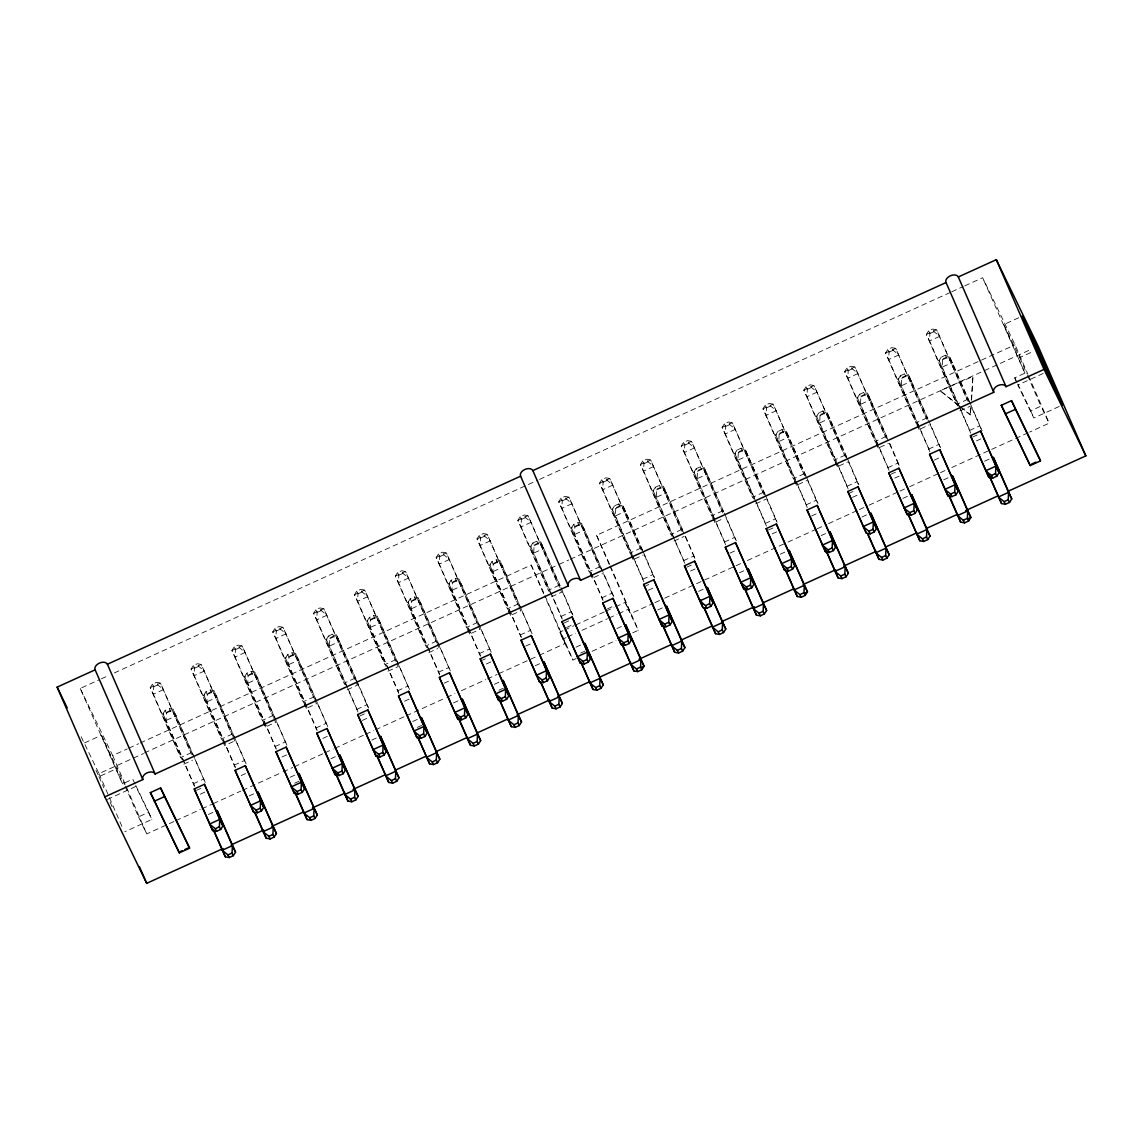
<?xml version="1.0" encoding="UTF-8"?>
<svg xmlns="http://www.w3.org/2000/svg" width="1143" height="1143" viewBox="0 0 1143 1143"><rect width="100%" height="100%" fill="white"/><g stroke="black" fill="none" stroke-linecap="round" stroke-linejoin="round"><path stroke-width="0.75" stroke-dasharray="5 3.75" d="M191.867 754.623L160.42 683.028L156.548 682.314L152.462 684.171L153.719 686.8L153.376 694.23L181.666 759.266M205.254 782.455L173.107 709.231L169.221 708.517L165.135 710.375L166.392 713.003L166.064 720.433L194.339 785.47M232.729 736.021L201.282 664.44L197.396 663.726L193.31 665.583L194.581 668.198L194.239 675.627L222.514 740.678M246.102 763.853L213.955 690.643L210.069 689.929L205.983 691.786L207.254 694.401L206.912 701.845L235.187 766.882M273.577 717.433L242.13 645.838L238.244 645.123L234.158 646.995L235.429 649.61L235.087 657.039L265.49 726.962L275.692 722.305L273.791 718.375M286.964 745.265L254.803 672.041L250.917 671.327L246.831 673.198L248.102 675.813L247.76 683.243L276.034 748.279M314.425 698.844L282.978 627.25L279.092 626.535L275.006 628.393L276.277 631.022L275.934 638.451L306.338 708.36L316.554 703.717L314.639 699.787M327.812 726.662L295.651 653.453L291.765 652.739L287.679 654.596L288.95 657.225L288.608 664.654L316.882 729.691M355.273 680.242L323.826 608.662L319.94 607.947L315.854 609.805L317.125 612.419L316.782 619.849L345.057 684.9M355.93 678.813L336.499 634.865L332.613 634.151L328.541 636.008L329.798 638.623L329.455 646.066L357.745 711.103M396.121 661.654L364.674 590.059L360.788 589.345L356.716 591.202L357.973 593.831L357.63 601.261L385.92 666.298M409.508 689.486L377.361 616.263L373.475 615.548L369.389 617.42L370.646 620.035L370.318 627.464L398.593 692.501M436.983 643.066L405.536 571.471L401.65 570.757L397.564 572.614L398.821 575.243L398.493 582.673L426.768 647.71M450.356 670.884L418.209 597.675L414.323 596.96L410.237 598.818L411.509 601.447L411.166 608.876L439.441 673.913M477.831 624.464L446.384 552.883L442.498 552.169L438.412 554.026L439.684 556.641L439.341 564.071L469.744 633.994L479.946 629.35L478.045 625.421M491.219 652.296L459.057 579.087L455.171 578.372L451.085 580.23L452.357 582.844L452.014 590.288L480.289 655.325M518.679 605.876L487.232 534.281L483.346 533.567L479.26 535.424L480.531 538.053L480.189 545.482L510.592 615.405L520.808 610.748L518.893 606.819M532.066 633.708L499.905 560.484L496.019 559.77L491.933 561.642L493.204 564.256L492.862 571.686L521.137 636.722M559.527 587.288L528.08 515.693L524.194 514.979L520.108 516.836L521.379 519.465L521.037 526.894L549.312 591.931M560.184 585.845L540.753 541.896L536.867 541.182L532.795 543.039L534.052 545.668L533.71 553.098L549.969 590.488M600.375 568.685L568.928 497.105L565.042 496.391L560.97 498.248L562.227 500.863L561.885 508.292L592.288 578.215L602.504 573.572M613.762 596.517L581.601 523.308L577.729 522.594L573.643 524.451L574.9 527.066L574.558 534.495L602.847 599.546M641.237 550.097L609.79 478.503L605.904 477.788L601.818 479.646L603.075 482.275L602.747 489.704L633.136 559.627L643.352 554.969M642.595 550.283L622.464 504.706L618.577 503.992L614.491 505.863L615.763 508.478L615.42 515.907L643.695 580.944M682.085 531.509L650.638 459.915L646.752 459.2L642.666 461.058L643.938 463.687L643.595 471.116L671.87 536.153M682.742 530.066L663.311 486.118L659.425 485.404L655.339 487.261L656.611 489.89L656.268 497.319L684.543 562.356M722.933 512.907L691.486 441.327L687.6 440.612L683.514 442.47L684.786 445.084L684.443 452.514L714.846 522.437L723.59 518.451M723.59 511.478L704.159 467.53L700.273 466.815L696.187 468.673L697.459 471.287L697.116 478.717L725.391 543.768M763.781 494.319L732.334 422.724L728.448 422.01L724.362 423.867L725.634 426.496L725.291 433.926L753.566 498.962M765.153 494.505L745.007 448.928L741.121 448.213L737.049 450.071L738.307 452.699L737.964 460.129L766.253 525.166M804.629 475.731L773.182 404.136L769.296 403.422L765.224 405.279L766.482 407.894L766.139 415.338L796.542 485.246L806.758 480.603M806.001 475.917L785.855 430.339L781.983 429.625L777.897 431.483L779.155 434.111L778.812 441.541L807.101 506.578M845.491 457.129L814.045 385.534L810.158 384.834L806.072 386.691L807.329 389.306L806.987 396.735L837.39 466.658L847.606 462.015M846.849 457.314L826.718 411.751L822.831 411.037L818.745 412.894L820.017 415.509L819.674 422.939L847.949 487.99M886.339 438.541L854.893 366.946L851.006 366.231L846.92 368.089L848.192 370.718L847.849 378.147L878.238 448.07L888.454 443.413M886.997 437.097L867.566 393.149L863.679 392.435L859.593 394.292L860.865 396.921L860.522 404.351L888.797 469.387M927.187 419.938L895.741 348.358L891.854 347.643L887.768 349.501L889.04 352.115L888.697 359.559L919.101 429.468L929.302 424.825M927.845 418.509L908.414 374.561L904.527 373.847L900.441 375.704L901.713 378.333L901.37 385.762L929.645 450.799M968.035 401.35L936.588 329.755L932.702 329.055L928.616 330.913L929.888 333.527L929.545 340.957L957.82 405.994M969.407 401.536L949.261 355.973L945.375 355.259L941.289 357.116L942.561 359.731L942.218 367.16L970.507 432.211M980.937 428.511L971.179 406.365L970.278 414.595L971.136 402.25M971.264 400.493L972.979 375.804L971.636 399.25M152.462 684.171L150.219 687.672L180.608 757.595L190.824 752.951L160.42 683.028L150.219 687.672L153.376 694.23L163.592 689.572L157.805 684.928L156.548 682.314M193.31 665.583L191.067 669.084L221.471 739.007L231.672 734.349L201.282 664.44L191.067 669.084L194.239 675.627L204.44 670.984L198.653 666.34L197.396 663.726M165.135 710.375L162.892 713.875L194.553 786.413M234.158 646.995L231.915 650.496L262.318 720.404L272.534 715.761L242.13 645.838L231.915 650.496L235.087 657.039L245.302 652.396L239.516 647.752L238.244 645.123M205.983 691.786L203.74 695.287L235.401 767.825M275.006 628.393L272.763 631.893L303.166 701.816L313.382 697.173L282.978 627.25L272.763 631.893L275.934 638.451L286.15 633.793L280.364 629.15L279.092 626.535M246.831 673.198L244.588 676.699L276.263 749.236M315.854 609.805L313.611 613.305L344.014 683.214L354.23 678.571L323.826 608.662L313.611 613.305L316.782 619.849L326.998 615.205L321.212 610.562L319.94 607.947M287.679 654.596L285.436 658.097L317.111 730.634M356.716 591.202L354.473 594.717L384.862 664.626L395.078 659.982L364.674 590.059L354.473 594.717L357.63 601.261L367.846 596.617L362.06 591.974L360.788 589.345M328.541 636.008L326.298 639.509L357.959 712.046M397.564 572.614L395.321 576.115L425.725 646.038L435.926 641.38L405.536 571.471L395.321 576.115L398.493 582.673L408.694 578.015L402.907 573.372L401.65 570.757M369.389 617.42L367.146 620.92L398.807 693.458M438.412 554.026L436.169 557.527L466.573 627.436L476.788 622.792L446.384 552.883L436.169 557.527L439.341 564.071L449.556 559.427L443.77 554.784L442.498 552.169M410.237 598.818L407.994 602.318L439.655 674.856M479.26 535.424L477.017 538.939L507.421 608.848L517.636 604.204L487.232 534.281L477.017 538.939L480.189 545.482L490.404 540.839L484.618 536.196L483.346 533.567M451.085 580.23L448.842 583.73L480.517 656.268M520.108 516.836L517.865 520.336L548.269 590.259L558.484 585.602L528.08 515.693L517.865 520.336L521.037 526.894L531.252 522.237L525.466 517.593L524.194 514.979M491.933 561.642L489.69 565.142L521.365 637.68M560.97 498.248L558.727 501.748L589.116 571.657L599.332 567.014L568.928 497.105L558.727 501.748L561.885 508.292L572.1 503.649L566.314 499.005L565.042 496.391M532.795 543.039L530.552 546.54L562.213 619.077M601.818 479.646L599.575 483.16L629.979 553.069L640.18 548.426L609.79 478.503L599.575 483.16L602.747 489.704L612.948 485.061L607.162 480.417L605.904 477.788M573.643 524.451L571.4 527.952L603.061 600.489M642.666 461.058L640.423 464.558L670.827 534.481L681.028 529.823L650.638 459.915L640.423 464.558L643.595 471.116L653.81 466.458L648.024 461.815L646.752 459.2M614.491 505.863L612.248 509.364L643.909 581.901M683.514 442.47L681.271 445.97L711.675 515.879L721.89 511.235L691.486 441.327L681.271 445.97L684.443 452.514L694.658 447.87L688.872 443.227L687.6 440.612M655.339 487.261L653.096 490.761L684.771 563.299M724.362 423.867L722.119 427.382L752.523 497.291L762.738 492.647L732.334 422.724L722.119 427.382L725.291 433.926L735.506 429.282L729.72 424.639L728.448 422.01M696.187 468.673L693.944 472.173L725.619 544.711M765.224 405.279L762.981 408.78L793.371 478.703L803.586 474.045L773.182 404.136L762.981 408.78L766.139 415.338L776.354 410.68L770.568 406.036L769.296 403.422M737.049 450.071L734.792 453.585L766.467 526.123M806.072 386.691L803.829 390.192L834.219 460.1L844.434 455.457L814.045 385.534L803.829 390.192L806.987 396.735L817.202 392.092L811.416 387.448L810.158 384.834M777.897 431.483L775.654 434.983L807.315 507.521M846.92 368.089L844.677 371.589L875.081 441.512L885.282 436.869L854.893 366.946L844.677 371.589L847.849 378.147L858.05 373.504L852.278 368.86L851.006 366.231M818.745 412.894L816.502 416.395L848.163 488.933M887.768 349.501L885.525 353.001L915.929 422.924L926.144 418.267L895.741 348.358L885.525 353.001L888.697 359.559L898.912 354.901L893.126 350.258L891.854 347.643M859.593 394.292L857.35 397.807L889.025 470.344M928.616 330.913L926.373 334.413L956.777 404.322L966.992 399.679L936.588 329.755L926.373 334.413L929.545 340.957L939.76 336.313L933.974 331.67L932.702 329.055M900.441 375.704L898.198 379.205L929.873 451.742M941.289 357.116L939.046 360.616L970.721 433.154M135.031 783.927L132.759 779.212L122.544 783.869L80.224 688.457L99.698 679.585M101.327 678.842L107.813 675.899M114.3 672.941L537.91 480.131M539.539 479.403L950.162 292.508M951.776 291.765L963.135 286.593M964.763 285.864L982.623 277.735L1015.07 344.815L1027.843 374.204M153.719 686.8L157.805 684.928M194.581 668.198L198.653 666.34M235.429 649.61L239.516 647.752M276.277 631.022L280.364 629.15M317.125 612.419L321.212 610.562M357.973 593.831L362.06 591.974M398.821 575.243L402.907 573.372M439.684 556.641L443.77 554.784M480.531 538.053L484.618 536.196M521.379 519.465L525.466 517.593M562.227 500.863L566.314 499.005M603.075 482.275L607.162 480.417M643.938 463.687L648.024 461.815M684.786 445.084L688.872 443.227M725.634 426.496L729.72 424.639M766.482 407.894L770.568 406.036M807.329 389.306L811.416 387.448M848.192 370.718L852.278 368.86M889.04 352.115L893.126 350.258M929.888 333.527L933.974 331.67M84.568 742.936L101.413 735.263L124.43 784.484M1015.97 380.676L1014.727 377.79L1024.928 373.147L1003.811 324.555L1019.127 317.583M166.392 713.003L170.478 711.146L176.265 715.789L166.064 720.433L162.892 713.875L173.107 709.231L205.397 783.084M207.254 694.401L211.341 692.544L217.127 697.187L206.912 701.845L203.74 695.287L213.955 690.643L246.259 764.481M248.102 675.813L252.189 673.956L257.975 678.599L247.76 683.243L244.588 676.699L254.803 672.041L287.107 745.893M288.95 657.225L293.037 655.368L298.823 660.011L288.608 664.654L285.436 658.097L295.651 653.453L327.955 727.305M329.798 638.623L333.885 636.765L339.671 641.409L329.455 646.066L326.298 639.509L336.499 634.865L357.002 682.014M370.646 620.035L374.733 618.177L380.519 622.821L370.318 627.464L367.146 620.92L377.361 616.263L409.651 690.115M411.509 601.447L415.595 599.589L421.381 604.233L411.166 608.876L407.994 602.318L418.209 597.675L450.513 671.527M452.357 582.844L456.443 580.987L462.229 585.63L452.014 590.288L448.842 583.73L459.057 579.087L491.361 652.924M493.204 564.256L497.291 562.399L503.077 567.042L492.862 571.686L489.69 565.142L499.905 560.484L532.209 634.336M534.052 545.668L538.139 543.797L543.925 548.44L533.71 553.098L530.552 546.54L540.753 541.896L559.841 585.802M574.9 527.066L578.987 525.209L584.773 529.852L574.558 534.495L571.4 527.952L581.601 523.308L602.818 572.086M615.763 508.478L619.849 506.62L625.621 511.264L615.42 515.907L612.248 509.364L622.464 504.706L643.666 553.483M656.611 489.89L660.697 488.018L666.483 492.662L656.268 497.319L653.096 490.761L663.311 486.118L684.514 534.895M697.459 471.287L701.545 469.43L707.331 474.074L697.116 478.717L693.944 472.173L704.159 467.53L723.248 511.421M738.307 452.699L742.393 450.842L748.179 455.486L737.964 460.129L734.792 453.585L745.007 448.928L766.224 497.705M779.155 434.111L783.241 432.24L789.027 436.883L778.812 441.541L775.654 434.983L785.855 430.339L807.072 479.117M820.017 415.509L824.103 413.652L829.875 418.295L819.674 422.939L816.502 416.395L826.718 411.751L847.92 460.529M860.865 396.921L864.951 395.064L870.737 399.707L860.522 404.351L857.35 397.807L867.566 393.149L888.768 441.927M901.713 378.333L905.799 376.461L911.585 381.105L901.37 385.762L898.198 379.205L908.414 374.561L927.502 418.467M942.561 359.731L946.647 357.873L952.433 362.517L942.218 367.16L939.046 360.616L949.261 355.973L970.478 404.751M80.224 688.457L112.671 755.537L127.273 748.894M128.888 748.151L138.632 743.722M140.246 742.979L531.195 565.056L544.268 594.06M609.333 564.699L596.546 535.295L1015.07 344.815M81.167 736.764L98.984 773.597L143.518 753.537M144.461 752.894L557.384 565.171M559.013 564.428L568.743 559.999M570.371 559.256L1031.786 349.044M959.377 405.894L940.303 390.677L973.236 376.333M95.955 770.368L98.998 776.654L117.386 768.282M1003.811 324.555L1019.77 357.573L1033.558 351.287M183.78 764.138L192.538 760.166M233.386 741.564L224.628 745.55L222.728 741.621M347.186 689.772L357.402 685.128L355.502 681.199M388.034 671.184L398.25 666.526L396.35 662.597M428.882 652.582L437.64 648.595M551.44 596.803L561.656 592.16L559.756 588.231M673.984 541.025L684.2 536.381M755.694 503.849L765.91 499.191M959.949 410.88L970.164 406.236M107.299 799.443L135.888 786.427L151.862 819.445L124.858 831.733M1043.273 373.432L1017.856 385.005L1033.829 418.024L1062.418 405.008M193.296 783.798L203.497 779.155M234.144 765.21L244.359 760.552M274.992 746.608L285.207 741.964M315.839 728.02L326.055 723.376M356.687 709.432L366.903 704.774L368.803 708.703M397.535 690.829L407.751 686.186M438.398 672.241L448.599 667.598M479.246 653.653L489.461 648.995M520.094 635.051L530.309 630.407M560.942 616.463L571.157 611.819L573.057 615.748M601.789 597.875L612.005 593.217L613.905 597.146M642.652 579.272L652.853 574.629L654.768 578.558M683.5 560.684L693.715 556.041L695.616 559.97M724.348 542.082L734.563 537.439L735.835 540.067M765.196 523.494L775.411 518.851L776.683 521.465M806.044 504.906L816.259 500.248L817.531 502.877M846.906 486.304L857.107 481.66L858.379 484.289M887.754 467.716L897.969 463.072L899.227 465.687M928.602 449.128L938.817 444.47L940.089 447.099M969.45 430.525L979.665 425.882M196.453 790.342L200.839 788.356M359.859 715.975L367.16 712.66M482.417 660.197L485.332 658.868M564.113 623.006L569.957 620.349M645.809 585.83L648.738 584.502M686.672 567.228L692.501 564.571M768.367 530.052L774.211 527.394M850.063 492.862L852.992 491.533M890.926 474.274L896.755 471.616M972.622 437.083L978.451 434.426M125.13 786.098L138.517 816.888L148.719 812.23L151.862 819.445M1017.77 384.077L1030.7 410.808L1040.902 406.165L1049.145 423.196L1029.686 432.054M200.325 794.171L206.169 791.513M241.187 775.568L245.559 773.582M282.035 756.98L287.865 754.323M322.883 738.392L327.255 736.392M362.274 720.461L368.117 717.804M404.579 701.202L410.423 698.544M443.984 683.271L449.813 680.614M486.289 664.012L492.119 661.354M525.68 646.081L532.981 642.766M566.528 627.493L572.372 624.835M607.376 608.905L614.677 605.576M648.238 590.302L654.067 587.659M690.543 571.057L696.373 568.4M729.934 553.126L735.763 550.469M772.239 533.867L776.626 531.881M811.63 515.936L818.931 512.621M852.492 497.348L858.322 494.69M894.798 478.088L899.17 476.102M934.188 460.158L940.017 457.5M976.493 440.898L980.88 438.912M576.143 658.568L572.957 660.025L562.813 639.066L559.813 632.165L562.999 630.707M564.599 629.979L574.172 625.635M575.758 624.907L604.461 611.848M606.047 611.119L614.02 607.49M615.62 606.762L625.178 602.418L630.636 613.677L653.339 603.347M562.813 639.066L565.999 637.608M567.6 636.88L575.572 633.251M581.944 630.35L607.447 618.749M609.048 618.02L617.02 614.391M618.606 613.662L628.179 609.305L638.323 630.279L631.936 633.179M138.517 816.888L146.747 833.919L174.322 821.36M175.951 820.631L200.282 809.544M201.911 808.815L211.641 804.386M213.255 803.643L240.83 791.099M242.459 790.356L281.392 772.639M283.007 771.896L292.751 767.467M294.365 766.724L323.569 753.437M325.183 752.694L333.299 749.008M334.928 748.265L364.117 734.978M365.746 734.249L373.847 730.548M375.476 729.806L404.679 716.518M406.294 715.789L445.227 698.059M446.856 697.33L454.957 693.63M461.443 690.686L485.789 679.614M487.404 678.871L497.134 674.441M498.762 673.698L537.696 655.982M539.31 655.239L565.271 643.423L544.682 596.074M654.968 602.604L663.069 598.918M664.697 598.175L734.449 566.428M736.063 565.685L740.935 563.47M747.422 560.527L786.355 542.796M787.984 542.068L815.559 529.509M817.174 528.78L826.903 524.351M828.532 523.608L857.736 510.321M859.35 509.578L867.466 505.892M869.08 505.149L898.284 491.861M899.912 491.119L908.013 487.432M909.642 486.689L938.832 473.402M940.46 472.659L945.332 470.445M951.819 467.501L1028.057 432.797M208.383 814.488L214.212 811.83M249.231 795.885L253.603 793.899M290.079 777.297L295.923 774.64M330.927 758.709L335.313 756.709M371.789 740.107L377.619 737.464M412.637 721.519L418.467 718.861M453.485 702.931L459.315 700.273M494.333 684.328L500.177 681.671M535.181 665.74L539.567 663.754M576.043 647.152L581.873 644.495M616.891 628.55L622.721 625.893M657.739 609.962L663.569 607.304M698.587 591.374L704.431 588.716M739.435 572.772L743.822 570.786M780.283 554.184L786.127 551.526M821.145 535.596L825.517 533.595M861.993 516.993L867.823 514.336M902.841 498.405L908.685 495.748M943.689 479.817L948.076 477.817M984.537 461.215L990.381 458.557M294.708 783.184L299.08 781.198M417.266 727.405L421.638 725.419M498.962 690.215L503.334 688.229M580.658 653.039L585.045 651.039M592.088 651.31L616.006 640.437M960.734 406.979L970.278 414.595M940.56 391.206L958.263 405.336M959.634 406.422L970.521 415.109M1024.928 373.147L982.623 277.735M1014.727 377.79L1016.999 382.505M945.375 355.259L946.647 357.873M904.527 373.847L905.799 376.461M917.2 425.539L919.101 429.468M863.679 392.435L864.951 395.064M876.338 444.127L878.238 448.07M822.831 411.037L824.103 413.652M835.49 462.729L837.39 466.658M781.983 429.625L783.241 432.24M794.642 481.317L796.542 485.246M741.121 448.213L742.393 450.842M700.273 466.815L701.545 469.43M712.946 518.508L714.846 522.437M659.425 485.404L660.697 488.018M618.577 503.992L619.849 506.62M631.236 555.698L633.136 559.627M596.546 535.295L609.633 564.299M577.729 522.594L578.987 525.209M590.388 574.286L592.288 578.215M536.867 541.182L538.139 543.797M559.813 632.165L565.271 643.423M496.019 559.77L497.291 562.399M508.692 611.476L510.592 615.405M455.171 578.372L456.443 580.987M467.83 630.064L469.744 633.994M437.197 644.009L439.098 647.938M414.323 596.96L415.595 599.589M373.475 615.548L374.733 618.177M332.613 634.151L333.885 636.765M291.765 652.739L293.037 655.368M304.438 704.431L306.338 708.36M250.917 671.327L252.189 673.956M263.576 723.033L265.49 726.962M210.069 689.929L211.341 692.544M232.943 736.978L234.844 740.907M169.221 708.517L170.478 711.146M135.803 785.498L148.719 812.23M1028.557 375.847L1049.145 423.196M1019.77 357.573L1026.814 373.761M1027.528 375.39L1040.902 406.165M1030.7 410.808L1033.829 418.024M970.107 403.165L982.123 430.811M928.545 420.138L940.575 447.77M930.331 424.967L938.817 444.47M889.825 443.598L899.712 466.373M889.483 443.555L897.969 463.072M847.563 458.943L858.864 484.961M848.635 462.143L857.107 481.66M806.701 477.545L818.017 503.549M807.772 480.746L816.259 500.248M765.853 496.133L777.169 522.151M766.924 499.334L775.411 518.851M724.291 513.093L736.321 540.739M726.076 517.936L734.563 537.439M685.571 536.567L695.458 559.327M685.229 536.524L693.715 556.041M643.309 551.912L654.61 577.929M644.381 555.112L652.853 574.629M610.333 565.914L638.323 630.279M610.033 566.328L630.636 613.677M625.178 602.418L628.179 609.305M603.518 573.715L612.005 593.217M560.899 587.473L572.914 615.105M562.67 592.303L571.157 611.819M550.683 592.117L561.999 618.134M544.968 595.66L572.957 660.025M531.195 565.056L543.968 594.446M356.645 680.428L368.66 708.074M357.716 683.643L366.903 704.774M112.671 755.537L146.747 833.919M101.413 735.263L122.544 783.869M98.984 773.597L122.472 827.646M98.998 776.654L103.856 787.813M110.099 802.157L112.171 806.944"/><path stroke-width="1.5" d="M220.656 829.461L219.385 826.846L219.727 819.417L204.454 784.298L194.239 788.941L212.684 830.618L216.57 831.318L220.656 829.461L222.899 825.96L204.454 784.298M233.329 855.664L232.058 853.049L232.4 845.62L217.127 810.501L235.572 852.164L233.329 855.664L229.243 857.536L225.357 856.821L213.855 831.104M261.504 810.873L260.233 808.258L260.575 800.814L245.302 765.71L235.101 770.353L253.532 812.016L257.418 812.73L261.504 810.873L263.747 807.372L245.302 765.71M274.177 837.076L272.906 834.461L273.248 827.018L257.989 791.913L276.42 833.576L274.177 837.076L270.091 838.933L266.205 838.219L254.718 812.516M302.352 792.285L301.08 789.656L301.423 782.226L286.164 747.108L275.949 751.765L294.38 793.428L298.266 794.142L302.352 792.285L304.595 788.784L286.164 747.108M315.025 818.488L313.768 815.859L314.111 808.43L298.837 773.311L317.268 814.988L315.025 818.488L310.939 820.345L307.067 819.631L294.865 792.328M343.2 773.682L341.943 771.068L342.286 763.638L327.012 728.52L316.797 733.163L335.242 774.84L339.114 775.54L343.2 773.682L345.443 770.182L327.012 728.52M355.873 799.886L354.616 797.271L354.959 789.842L339.685 754.723L358.13 796.385L355.873 799.886L351.801 801.757L347.915 801.043L335.028 772.139M384.062 755.094L382.791 752.48L383.134 745.036L367.86 709.917L357.645 714.575L376.09 756.237L379.976 756.952L384.062 755.094L386.305 751.594L367.86 709.917M396.735 781.298L395.464 778.683L395.807 771.239L380.533 736.135L398.978 777.797L396.735 781.298L392.649 783.155L388.763 782.441L377.261 756.737M424.91 736.506L423.639 733.877L423.982 726.448L408.708 691.329L398.493 695.973L416.938 737.649L420.824 738.364L424.91 736.506L427.153 733.006L408.708 691.329M437.583 762.71L436.312 760.081L436.655 752.651L421.381 717.533L439.826 759.209L437.583 762.71L433.497 764.567L429.611 763.853L417.424 736.549M465.758 717.904L464.487 715.289L464.83 707.86L449.556 672.741L439.355 677.385L457.786 719.061L461.672 719.761L465.758 717.904L468.001 714.404L449.556 672.741M478.431 744.107L477.16 741.493L477.503 734.063L462.243 698.944L480.674 740.607L478.431 744.107L474.345 745.965L470.459 745.265L458.272 717.961M506.606 699.316L505.335 696.701L505.677 689.258L490.418 654.139L480.203 658.797L498.634 700.459L502.52 701.173L506.606 699.316L508.849 695.816L490.418 654.139M519.279 725.519L518.022 722.905L518.365 715.461L503.091 680.356L521.522 722.019L519.279 725.519L515.193 727.377L511.321 726.662L498.434 697.773M547.454 680.728L546.197 678.099L546.54 670.67L531.266 635.551L521.051 640.194L539.496 681.871L543.368 682.585L547.454 680.728L549.697 677.213L531.266 635.551M560.127 706.931L558.87 704.302L559.213 696.873L543.939 661.754L562.385 703.431L560.127 706.931L556.055 708.789L552.169 708.074L540.668 682.371M588.302 662.126L587.045 659.511L587.388 652.082L572.114 616.963L561.899 621.606L580.344 663.269L584.23 663.983L588.302 662.126L590.56 658.625L572.114 616.963M600.989 688.329L599.718 685.714L600.061 678.285L584.787 643.166L603.233 684.828L600.989 688.329L596.903 690.186L593.017 689.486L580.83 662.183M629.164 643.538L627.893 640.909L628.236 633.479L612.962 598.361L602.747 603.018L621.192 644.681L625.078 645.395L629.164 643.538L631.407 640.037L612.962 598.361M641.837 669.741L640.566 667.126L640.909 659.682L625.635 624.578L644.081 666.24L641.837 669.741L637.751 671.598L633.865 670.884L621.678 643.58M670.012 624.95L668.741 622.321L669.084 614.891L653.81 579.772L643.609 584.416L662.04 626.093L665.926 626.807L670.012 624.95L672.255 621.435L653.81 579.772M682.685 651.153L681.414 648.524L681.757 641.094L666.498 605.976L684.928 647.652L682.685 651.153L678.599 653.01L674.713 652.296L661.826 623.392M710.86 606.347L709.589 603.733L709.932 596.303L694.673 561.184L684.457 565.828L702.888 607.49L706.774 608.205L710.86 606.347L713.103 602.847L694.673 561.184M723.533 632.55L722.276 629.936L722.605 622.506L707.346 587.388L725.776 629.05L723.533 632.55L719.447 634.408L715.561 633.708L704.074 607.99M751.708 587.759L750.451 585.13L750.794 577.701L735.52 542.582L725.305 547.24L743.75 588.902L747.622 589.617L751.708 587.759L753.951 584.259L735.52 542.582M764.381 613.962L763.124 611.348L763.467 603.904L748.194 568.785L766.624 610.462L764.381 613.962L760.309 615.82L756.423 615.105L744.222 587.802M792.556 569.171L791.299 566.542L791.642 559.113L776.368 523.994L766.153 528.637L784.598 570.314L788.484 571.029L792.556 569.171L794.814 565.656L776.368 523.994M805.244 595.374L803.972 592.746L804.315 585.316L789.041 550.197L807.487 591.874L805.244 595.374L801.157 597.232L797.271 596.517L785.084 569.214M833.418 550.569L832.147 547.954L832.49 540.525L817.216 505.406L807.001 510.049L825.446 551.712L829.332 552.426L833.418 550.569L835.662 547.068L817.216 505.406M846.091 576.772L844.82 574.157L845.163 566.728L829.889 531.609L848.335 573.272L846.091 576.772L842.005 578.629L838.119 577.929L825.232 549.026M874.266 531.981L872.995 529.352L873.338 521.922L858.064 486.804L847.863 491.461L866.294 533.124L870.18 533.838L874.266 531.981L876.51 528.48L858.064 486.804M886.939 558.184L885.668 555.569L886.011 548.126L870.752 513.007L889.183 554.684L886.939 558.184L882.853 560.041L878.967 559.327L867.48 533.624M915.114 513.393L913.843 510.764L914.186 503.334L898.927 468.216L888.711 472.859L907.142 514.536L911.028 515.25L915.114 513.393L917.358 509.878L898.927 468.216M927.787 539.596L926.53 536.967L926.859 529.538L911.6 494.419L930.031 536.081L927.787 539.596L923.701 541.453L919.815 540.739L907.628 513.436M955.962 494.79L954.705 492.176L955.048 484.746L939.775 449.628L929.559 454.271L947.99 495.933L951.876 496.648L955.962 494.79L958.205 491.29L939.775 449.628M968.635 520.994L967.378 518.379L967.721 510.95L952.448 475.831L970.878 517.493L968.635 520.994L964.563 522.851L960.677 522.137L948.476 494.848M996.81 476.202L995.553 473.573L995.896 466.144L980.623 431.025L970.407 435.683L988.852 477.345L992.738 478.06L996.81 476.202L999.053 472.702L980.623 431.025M1009.498 502.406L1008.226 499.777L1008.569 492.347L993.296 457.229L1011.741 498.905L1009.498 502.406L1005.411 504.263L1001.525 503.549L988.638 474.659M223.056 848.563L146.69 883.325L104.856 796.857L57.15 687.129L95.14 669.827A6.729 4.358 -23.5 0 1 99.37 663.111A6.729 4.358 -23.5 0 1 107.399 664.254L520.608 476.188A6.729 4.358 -23.5 0 1 524.823 469.473A6.729 4.358 -23.5 0 1 532.852 470.602L946.061 282.535A6.729 4.358 -23.5 0 1 950.29 275.82A6.729 4.358 -23.5 0 1 958.32 276.963L996.31 259.675L1038.144 346.143L1085.85 455.871L1007.855 491.376M104.856 796.857L142.846 779.569A6.729 4.358 -23.5 0 1 147.076 772.839A6.729 4.358 -23.5 0 1 155.105 773.982L568.314 585.916A6.729 4.358 -23.5 0 1 572.543 579.201A6.729 4.358 -23.5 0 1 580.573 580.344L993.781 392.278A6.729 4.358 -23.5 0 1 997.996 385.548A6.729 4.358 -23.5 0 1 1006.026 386.691L1044.016 369.403L1085.85 455.871M150.405 792.599L160.62 787.941L189.395 847.434L189.538 848.206L179.322 852.849L150.405 792.599L179.322 852.849M1001.325 405.308L1011.541 400.65L1040.316 460.143L1040.459 460.915L1030.243 465.558L1001.325 405.308L1030.243 465.558M154.348 801.229L164.563 796.571L189.538 848.206M1005.269 413.937L1015.484 409.294L1040.459 460.915M222.899 825.96L219.727 819.417L209.512 824.06L215.298 828.704L219.385 826.846M263.747 807.372L260.575 800.814L250.36 805.472L256.146 810.116L260.233 808.258M304.595 788.784L301.423 782.226L291.222 786.87L296.994 791.513L301.08 789.656M345.443 770.182L342.286 763.638L332.07 768.282L337.857 772.925L341.943 771.068M386.305 751.594L383.134 745.036L372.918 749.694L378.704 754.337L382.791 752.48M427.153 733.006L423.982 726.448L413.766 731.091L419.552 735.735L423.639 733.877M468.001 714.404L464.83 707.86L454.614 712.503L460.4 717.147L464.487 715.289M508.849 695.816L505.677 689.258L495.476 693.915L501.248 698.559L505.335 696.701M549.697 677.213L546.54 670.67L536.324 675.313L542.111 679.956L546.197 678.099M590.56 658.625L587.388 652.082L577.172 656.725L582.959 661.368L587.045 659.511M631.407 640.037L628.236 633.479L618.02 638.137L623.807 642.78L627.893 640.909M672.255 621.435L669.084 614.891L658.868 619.535L664.654 624.178L668.741 622.321M713.103 602.847L709.932 596.303L699.73 600.947L705.502 605.59L709.589 603.733M753.951 584.259L750.794 577.701L740.578 582.359L746.365 587.002L750.451 585.13M794.814 565.656L791.642 559.113L781.426 563.756L787.213 568.4L791.299 566.542M835.662 547.068L832.49 540.525L822.274 545.168L828.061 549.812L832.147 547.954M876.51 528.48L873.338 521.922L863.122 526.58L868.909 531.224L872.995 529.352M917.358 509.878L914.186 503.334L903.984 507.978L909.757 512.621L913.843 510.764M958.205 491.29L955.048 484.746L944.832 489.39L950.619 494.033L954.705 492.176M999.053 472.702L995.896 466.144L985.68 470.802L991.467 475.445L995.553 473.573M179.18 852.078L182.094 850.749M185.009 849.42L189.395 847.434M1031.557 464.115L1035.929 462.129M231.186 844.877L263.676 830.075M271.805 826.389L302.681 812.33M312.425 807.901L344.929 793.099M353.044 789.413L385.548 774.611M395.292 770.182L426.168 756.123M435.912 751.694L466.787 737.635M476.531 733.206L507.406 719.147M517.15 714.718L549.654 699.93M557.77 696.23L590.274 681.428M600.018 676.999L630.893 662.94M639.023 659.254L671.512 644.452M681.271 640.023L712.132 625.964M721.89 621.535L754.38 606.747M762.51 603.047L793.385 588.988M803.129 584.559L835.619 569.771M843.748 566.071L876.252 551.283M885.996 546.84L916.872 532.795M926.616 528.352L957.491 514.293M965.606 510.607L998.11 495.805M235.572 852.164L232.4 845.62L222.185 850.263L227.971 854.907L232.058 853.049M276.42 833.576L273.248 827.018L263.047 831.675L268.819 836.319L272.906 834.461M317.268 814.988L314.111 808.43L303.895 813.073L309.682 817.716L313.768 815.859M358.13 796.385L354.959 789.842L344.743 794.485L350.53 799.128L354.616 797.271M398.978 777.797L395.807 771.239L385.591 775.897L391.377 780.54L395.464 778.683M439.826 759.209L436.655 752.651L426.439 757.295L432.225 761.938L436.312 760.081M480.674 740.607L477.503 734.063L467.301 738.707L473.073 743.35L477.16 741.493M521.522 722.019L518.365 715.461L508.149 720.119L513.936 724.762L518.022 722.905M562.385 703.431L559.213 696.873L548.997 701.516L554.784 706.16L558.87 704.302M603.233 684.828L600.061 678.285L589.845 682.928L595.632 687.572L599.718 685.714M641.166 667.569L644.081 666.24L640.909 659.682L630.693 664.34L636.48 668.984L640.566 667.126M684.928 647.652L681.757 641.094L671.555 645.738L677.328 650.381L681.414 648.524M725.776 629.05L722.605 622.506L712.403 627.15L718.19 631.793L722.276 629.936M766.624 610.462L763.467 603.904L753.251 608.562L759.038 613.205L763.124 611.348M804.558 593.188L807.487 591.874L804.315 585.316L794.099 589.959L799.886 594.603L803.972 592.746M848.335 573.272L845.163 566.728L834.947 571.371L840.734 576.015L844.82 574.157M889.183 554.684L886.011 548.126L875.795 552.783L881.582 557.427L885.668 555.569M930.031 536.081L926.859 529.538L916.657 534.181L922.444 538.824L926.53 536.967M967.964 518.822L970.878 517.493L967.721 510.95L957.505 515.593L963.292 520.236L967.378 518.379M1011.741 498.905L1008.569 492.347L998.353 497.005L1004.14 501.648L1008.226 499.777M991.467 475.445L992.738 478.06M1004.14 501.648L1005.411 504.263M970.407 435.683L988.852 477.345M950.619 494.033L951.876 496.648M963.292 520.236L964.563 522.851M929.559 454.271L947.99 495.933M909.757 512.621L911.028 515.25M922.444 538.824L923.701 541.453M888.711 472.859L891.883 479.417M868.909 531.224L870.18 533.838M881.582 557.427L882.853 560.041M847.863 491.461L866.294 533.124M828.061 549.812L829.332 552.426M840.734 576.015L842.005 578.629M807.001 510.049L809.544 515.293M787.213 568.4L788.484 571.029M799.886 594.603L801.157 597.232M766.153 528.637L784.598 570.314M746.365 587.002L747.622 589.617M759.038 613.205L760.309 615.82M725.305 547.24L728.477 553.784M705.502 605.59L706.774 608.205M718.19 631.793L719.447 634.408M684.457 565.828L702.888 607.49M664.654 624.178L665.926 626.807M677.328 650.381L678.599 653.01M643.609 584.416L646.138 589.659M623.807 642.78L625.078 645.395M636.48 668.984L637.751 671.598M602.747 603.018L621.192 644.681M582.959 661.368L584.23 663.983M595.632 687.572L596.903 690.186M561.899 621.606L565.071 628.164M542.111 679.956L543.368 682.585M554.784 706.16L556.055 708.789M521.051 640.194L539.496 681.871M501.248 698.559L502.52 701.173M513.936 724.762L515.193 727.377M480.203 658.797L498.634 700.459M460.4 717.147L461.672 719.761M473.073 743.35L474.345 745.965M439.355 677.385L457.786 719.061M419.552 735.735L420.824 738.364M432.225 761.938L433.497 764.567M398.493 695.973L416.938 737.649M378.704 754.337L379.976 756.952M391.377 780.54L392.649 783.155M357.645 714.575L376.09 756.237M337.857 772.925L339.114 775.54M350.53 799.128L351.801 801.757M316.797 733.163L335.242 774.84M296.994 791.513L298.266 794.142M309.682 817.716L310.939 820.345M275.949 751.765L294.38 793.428M256.146 810.116L257.418 812.73M268.819 836.319L270.091 838.933M235.101 770.353L253.532 812.016M215.298 828.704L216.57 831.318M227.971 854.907L229.243 857.536M194.239 788.941L212.684 830.618M57.15 687.129L67.223 707.946M1011.541 400.65L1015.484 409.294M160.62 787.941L164.563 796.571M996.31 259.675L1044.016 369.403M958.32 276.963L1006.026 386.691M946.061 282.535L993.781 392.278M989.724 476.417L1001.525 503.549M948.876 495.005L960.677 522.137M908.028 513.607L919.815 540.739M892.569 481.017L907.142 514.536M867.866 533.795L878.967 559.327M826.318 550.783L838.119 577.929M810.173 516.607L825.446 551.712M785.47 569.385L797.271 596.517M744.622 587.973L756.423 615.105M729.163 555.384L743.75 588.902M704.459 608.162L715.561 633.708M700.602 600.018L702.688 604.804M662.911 625.164L674.713 652.296M646.767 590.974L662.04 626.093M622.063 643.752L633.865 670.884M532.852 470.602L580.573 580.344M520.608 476.188L568.314 585.916M581.216 662.34L593.017 689.486M565.771 629.75L580.344 663.269M541.053 682.528L552.169 708.074M499.52 699.53L511.321 726.662M458.657 718.118L470.459 745.265M417.809 736.721L429.611 763.853M376.961 755.309L388.763 782.441M336.113 773.897L347.915 801.043M295.265 792.499L307.067 819.631M255.103 812.687L266.205 838.219M213.555 829.675L225.357 856.821M107.399 664.254L155.105 773.982M95.14 669.827L142.846 779.569M139.575 866.951L146.69 883.325M1038.158 349.201L1022.185 316.182L1046.459 371.989L1062.418 405.008L1038.158 349.201"/></g></svg>
